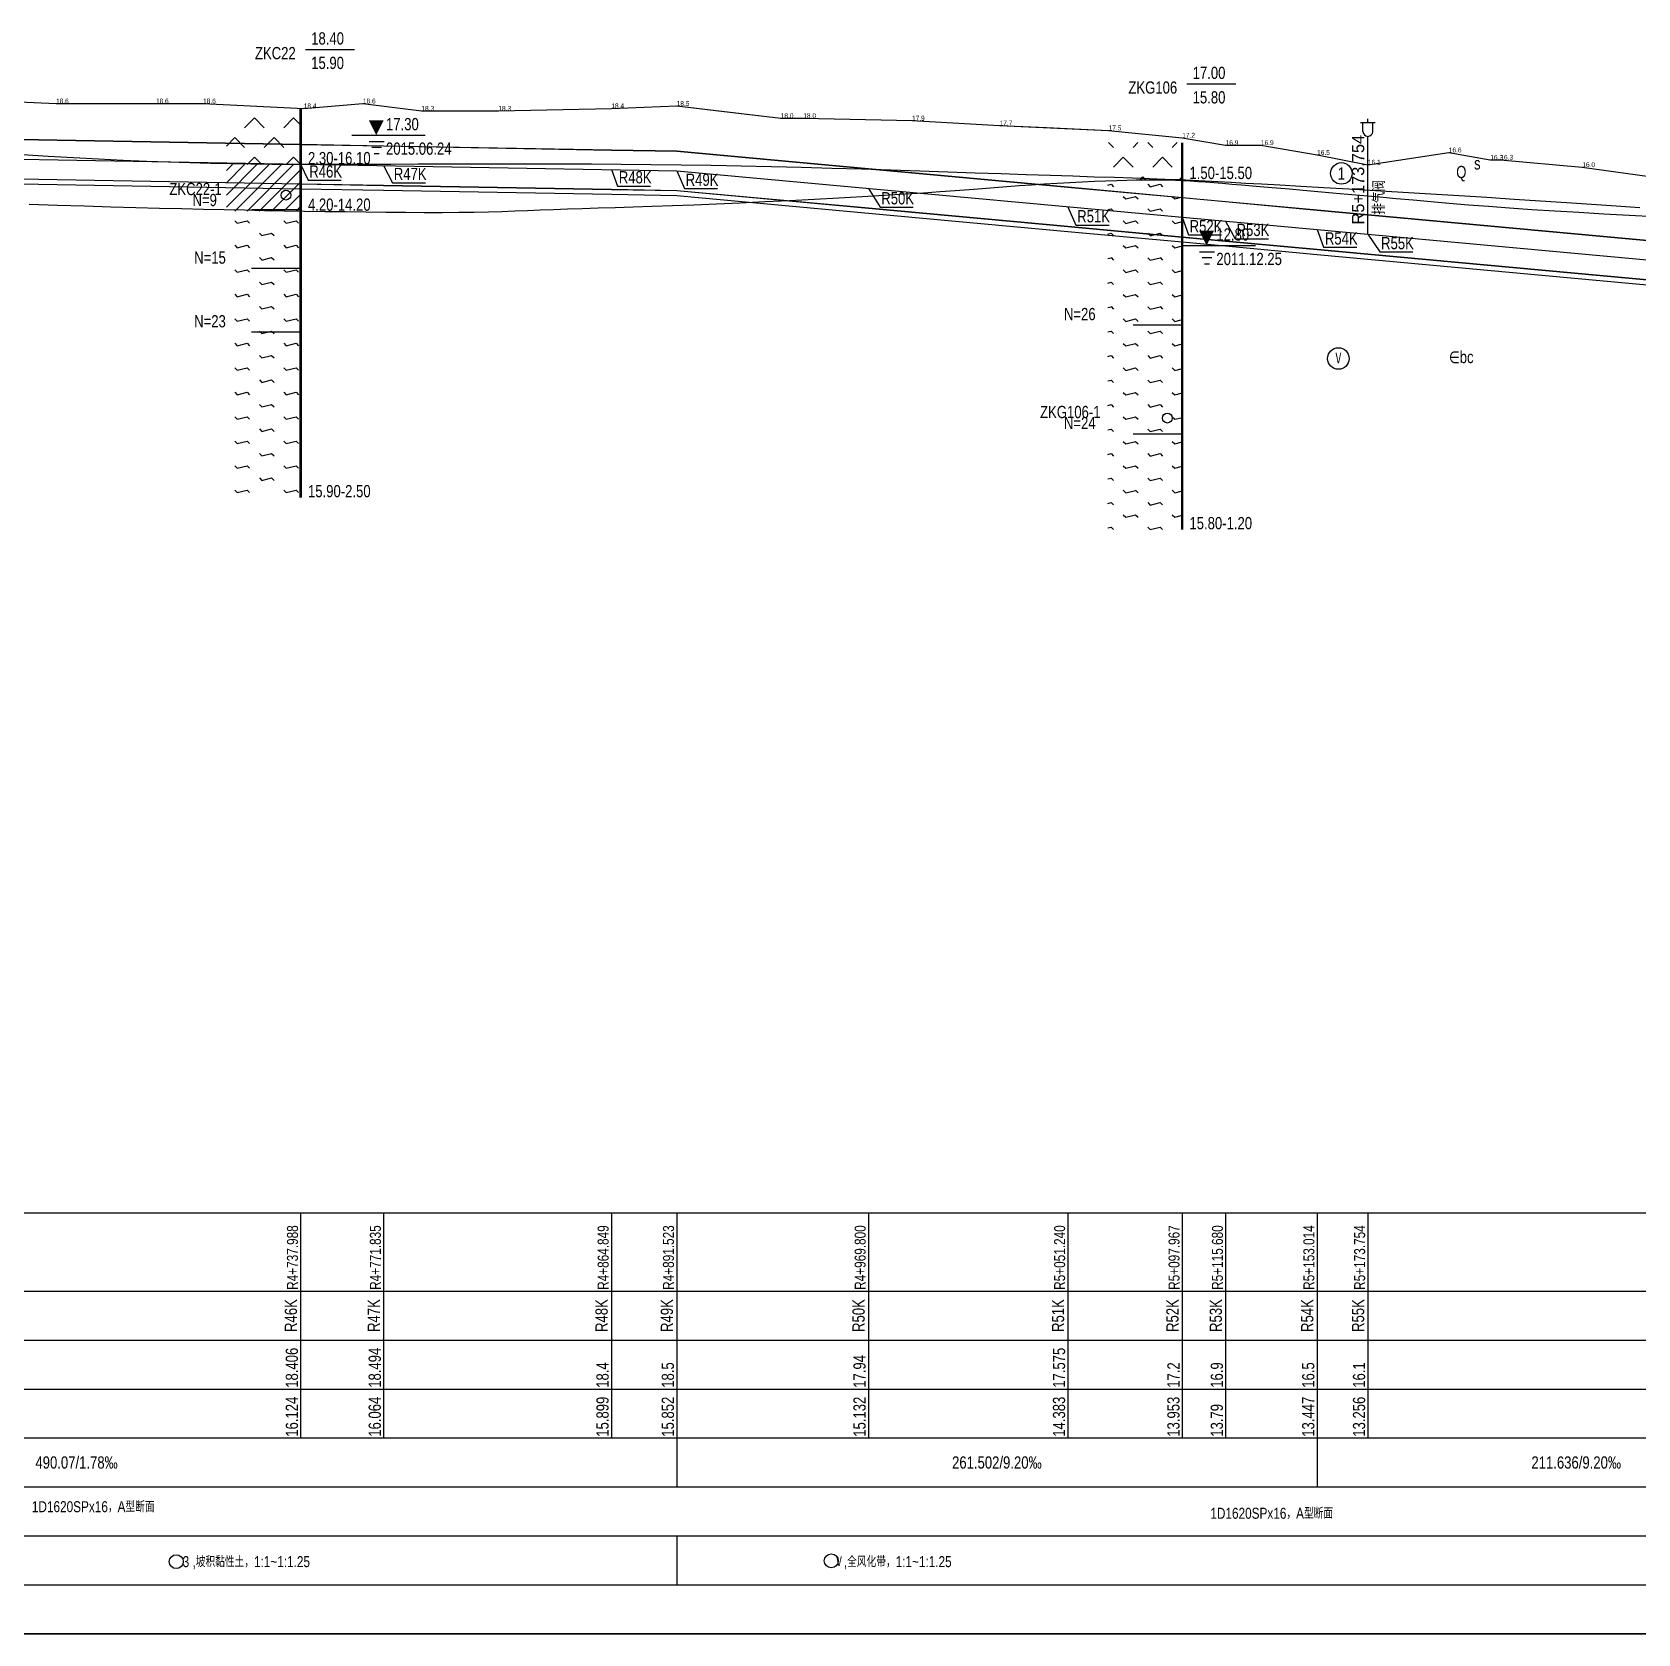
# Model space of a CAD drawing. Extents: x 525858 to 564773, y 2370984 to 2400075.
# Drawn here: x 555543 to 556199, y 2390429 to 2391083 of the extents above; entities that cross this region are included whole.
import ezdxf
from ezdxf.enums import TextEntityAlignment as Align

# ---------------------------------------------------------------- set-up
doc = ezdxf.new("R2010")
doc.units = 0
for name, pattern in [('CENTER', [2, 1.25, -0.25, 0.25, -0.25]), ('ZK', [20, 10, 0, 10]), ('ZKLIN', [0.4, 0.3, -0.1])]:
    doc.linetypes.add(name, pattern=pattern)
doc.layers.get('0').update_dxf_attribs({"linetype": 'CONTINUOUS'})
for name, color, linetype in [('pipe', 3, 'CONTINUOUS'), ('pipe_cen', 1, 'CENTER'), ('tab', 9, 'CONTINUOUS'), ('wipeout', 255, 'CONTINUOUS'), ('地形剖面', 4, 'CONTINUOUS'), ('布局裁图', 3, 'CONTINUOUS'), ('水工平面管线标注', 3, 'CONTINUOUS'), ('纵面管线标注', 3, 'CONTINUOUS'), ('附属设施', 2, 'CONTINUOUS')]:
    doc.layers.add(name, color=color, linetype=linetype)
doc.styles.add('ITALIC', font='txt', dxfattribs={"width": 0.7, "height": 0.28})
doc.styles.add('SIMP1', font='simp1.shx', dxfattribs={"width": 0.8, "bigfont": 'hz.shx'})

# ---------------------------------------------------------------- blocks, each defined once
blk = doc.blocks.new('uw')
for p, q in [((-0.143, -0.131), (0.159, -0.131)), ((0.109, -0.252), (-0.092, -0.252)), ((-0.042, -0.373), (0.059, -0.373))]:
    blk.add_line(p, q)
blk.add_lwpolyline([(0, 0, 0, 0.3, 0), (0, 0.3, 0.3, 0.3, 0)], format="xyseb")
at = {"style": 'ITALIC', "width": 0.7}
blk.add_attdef('SHUIWEI', (0.38, 0.156), '', height=0.28, dxfattribs=at)
blk = doc.blocks.new('qin排气阀va')
at = {"layer": '附属设施', "linetype": 'Continuous', "lineweight": -3}
for points in [[(0, 22.8), (0, 23.55)], [(-1.5, 22.8), (1.5, 22.8)], [(-1, 21), (-1, 22.8)], [(0, 0), (0, 20)], [(1, 21), (1, 22.8)]]:
    blk.add_lwpolyline(points, dxfattribs=at)
blk.add_arc((0, 21), 1, 180, 0, dxfattribs=at)
at = {"layer": '附属设施', "linetype": 'Continuous', "lineweight": -3, "style": 'SIMP1'}
blk.add_attdef('名称', text='', height=2.5, rotation=90, dxfattribs=at).set_placement((1, 4), align=Align.TOP_LEFT)
blk.add_attdef('ZH', text='', height=2.5, rotation=90, dxfattribs=at).set_placement((0, 2), align=Align.BOTTOM_LEFT)

msp = doc.modelspace()

# ---------------------------------------------------------------- hatches: boundary and pattern name
at = {"layer": '地形剖面'}
h = msp.add_hatch(dxfattribs=at)
h.set_pattern_fill('QG02', color=55, scale=20, style=0, pattern_type=2)
h.set_pattern_definition([(45, (550693.782, 2390571.723), (-8, 8), [5.656854, -5.656854]), (135, (550701.782, 2390571.723), (-8, -8), [5.656854, -5.656854])])
h.paths.add_polyline_path([(555652.331874, 2391051.723388), (555652.331874, 2391028.723388), (555622.331874, 2391028.723388), (555622.331874, 2391051.723388)])
h = msp.add_hatch(dxfattribs=at)
h.set_pattern_fill('QG02', color=55, scale=20, style=0, pattern_type=2)
h.set_pattern_definition([(45, (550696.562, 2390571.662), (-8, 8), [5.656854, -5.656854]), (135, (550704.562, 2390571.662), (-8, -8), [5.656854, -5.656854])])
h.paths.add_polyline_path([(556012.251874, 2391037.662316), (556012.251874, 2391022.662316), (555982.251874, 2391022.662316), (555982.251874, 2391037.662316)])
h = msp.add_hatch(dxfattribs=at)
h.set_pattern_fill('QB01', color=55, scale=20, style=0, pattern_type=2)
h.set_pattern_definition([(45, (550693.782, 2390567.7234), (-2.5, 2.5), [])])
h.paths.add_polyline_path([(555652.331874, 2391028.723388), (555652.331874, 2391009.723388), (555622.331874, 2391009.723388), (555622.331874, 2391028.723388)])
h = msp.add_hatch(dxfattribs=at)
h.set_pattern_fill('B001', color=55, scale=20, style=0, pattern_type=2)
h.set_pattern_definition([(315, (550713.562, 2390585.662), (-20.000006, 4e-15), [1.414214, -26.87]), (14.0362, (550709.562, 2390584.6623), (-20.0000115, 2e-05), [4.1231, -78.339]), (315, (550708.562, 2390585.662), (-20.000006, 4e-15), [1.414214, -26.87]), (315, (550713.562, 2390575.662), (-20.000006, 4e-15), [1.414214, -26.87]), (14.0362, (550709.562, 2390574.6623), (-20.0000115, 2e-05), [4.1231, -78.339]), (315, (550708.562, 2390575.662), (-20.000006, 4e-15), [1.414214, -26.87]), (315, (550703.562, 2390570.662), (4e-15, 20.000006), [1.414214, -26.87]), (14.0362, (550699.562, 2390569.6623), (-20.0000115, 2e-05), [4.1231, -78.339]), (315, (550698.562, 2390570.662), (-20.000006, 4e-15), [1.414214, -26.87]), (315, (550703.562, 2390580.662), (-20.000006, 4e-15), [1.414214, -26.87]), (14.0362, (550699.562, 2390579.6623), (-20.0000115, 2e-05), [4.1231, -78.339]), (315, (550698.562, 2390580.662), (-20.000006, 4e-15), [1.414214, -26.87])])
h.paths.add_polyline_path([(556012.251874, 2391022.662316), (556012.251874, 2390879.662316), (555982.251874, 2390879.662316), (555982.251874, 2391022.662316)])
h = msp.add_hatch(dxfattribs=at)
h.set_pattern_fill('B001', color=55, scale=20, style=0, pattern_type=2)
h.set_pattern_definition([(315, (550710.782, 2390585.723), (-20.000006, 4e-15), [1.41421, -26.87]), (14.0362, (550706.782, 2390584.7234), (-20.0000115, 2e-05), [4.1231, -78.339]), (315, (550705.782, 2390585.723), (-20.000006, 4e-15), [1.41421, -26.87]), (315, (550710.782, 2390575.723), (-20.000006, 4e-15), [1.41421, -26.87]), (14.0362, (550706.782, 2390574.7234), (-20.0000115, 2e-05), [4.1231, -78.339]), (315, (550705.782, 2390575.723), (-20.000006, 4e-15), [1.41421, -26.87]), (315, (550700.782, 2390570.723), (4e-15, 20.000006), [1.41421, -26.87]), (14.0362, (550696.782, 2390569.7234), (-20.0000115, 2e-05), [4.1231, -78.339]), (315, (550695.782, 2390570.723), (-20.000006, 4e-15), [1.414214, -26.87]), (315, (550700.782, 2390580.723), (-20.000006, 4e-15), [1.41421, -26.87]), (14.0362, (550696.782, 2390579.7234), (-20.0000115, 2e-05), [4.1231, -78.339]), (315, (550695.782, 2390580.723), (-20.000006, 4e-15), [1.414214, -26.87])])
h.paths.add_polyline_path([(555652.331874, 2391009.723388), (555652.331874, 2390892.723388), (555622.331874, 2390892.723388), (555622.331874, 2391009.723388)])

# ---------------------------------------------------------------- linework, layer by layer
at = {"layer": 'pipe', "linetype": 'Continuous', "lineweight": -3}
for points in [[(554452.532874, 2391017.422316), (554540.865874, 2391022.762316), (554574.741874, 2390997.712316), (554623.111874, 2390997.712316), (554758.738874, 2391030.522316), (554933.042874, 2391032.332316), (555027.560874, 2391034.962316), (555129.094874, 2391037.782316), (555316.125874, 2391042.982316), (555652.659874, 2391037.002316), (555686.506874, 2391036.402316), (555779.520874, 2391034.752316), (555806.194874, 2391034.282316), (555884.471874, 2391027.082316), (555965.911874, 2391019.592316), (556012.638874, 2391015.292316), (556030.351874, 2391013.662316), (556067.685874, 2391010.232316), (556088.425874, 2391008.322316), (556279.312874, 2390990.772316)], [(554452.532874, 2391017.322316), (554540.865874, 2391022.662316), (554574.741874, 2390997.612316), (554623.111874, 2390997.612316), (554758.738874, 2391030.422316), (554933.042874, 2391032.232316), (555027.560874, 2391034.862316), (555129.094874, 2391037.682316), (555316.125874, 2391042.882316), (555652.659874, 2391036.902316), (555686.506874, 2391036.302316), (555779.520874, 2391034.652316), (555806.194874, 2391034.182316), (555884.471874, 2391026.982316), (555965.911874, 2391019.492316), (556012.638874, 2391015.192316), (556030.351874, 2391013.562316), (556067.685874, 2391010.132316), (556088.425874, 2391008.222316), (556279.312874, 2390990.672316)], [(554452.532874, 2391001.322315), (554540.865874, 2391006.662315), (554574.741874, 2390981.612315), (554623.111874, 2390981.612315), (554758.738874, 2391014.422315), (554933.042874, 2391016.232315), (555027.560874, 2391018.862315), (555129.094874, 2391021.682315), (555316.125874, 2391026.882315), (555652.659874, 2391020.902315), (555686.506874, 2391020.302315), (555779.520874, 2391018.652315), (555806.194874, 2391018.182315), (555884.471874, 2391010.982315), (555965.911874, 2391003.492315), (556012.638874, 2390999.192315), (556030.351874, 2390997.562315), (556067.685874, 2390994.132315), (556088.425874, 2390992.222315), (556279.312874, 2390974.672315)], [(554452.532874, 2391001.222316), (554540.865874, 2391006.562316), (554574.741874, 2390981.512316), (554623.111874, 2390981.512316), (554758.738874, 2391014.322316), (554933.042874, 2391016.132316), (555027.560874, 2391018.762316), (555129.094874, 2391021.582316), (555316.125874, 2391026.782316), (555652.659874, 2391020.802316), (555686.506874, 2391020.202316), (555779.520874, 2391018.552316), (555806.194874, 2391018.082316), (555884.471874, 2391010.882316), (555965.911874, 2391003.392316), (556012.638874, 2390999.092316), (556030.351874, 2390997.462316), (556067.685874, 2390994.032316), (556088.425874, 2390992.122316), (556279.312874, 2390974.572316)], [(554452.532874, 2390999.222316), (554540.865874, 2391004.562316), (554574.741874, 2390979.512316), (554623.111874, 2390979.512316), (554758.738874, 2391012.322316), (554933.042874, 2391014.132316), (555027.560874, 2391016.762316), (555129.094874, 2391019.582316), (555316.125874, 2391024.782316), (555652.659874, 2391018.802316), (555686.506874, 2391018.202316), (555779.520874, 2391016.552316), (555806.194874, 2391016.082316), (555884.471874, 2391008.882316), (555965.911874, 2391001.392316), (556012.638874, 2390997.092316), (556030.351874, 2390995.462316), (556067.685874, 2390992.032316), (556088.425874, 2390990.122316), (556279.312874, 2390972.572316)]]:
    msp.add_lwpolyline(points, dxfattribs=at)
at = {"layer": 'pipe_cen', "linetype": 'Continuous', "lineweight": -3}
msp.add_lwpolyline([(554452.532874, 2391009.322316), (554540.865874, 2391014.662316), (554574.741874, 2390989.612316), (554623.111874, 2390989.612316), (554758.738874, 2391022.422316), (554933.042874, 2391024.232316), (555316.125874, 2391034.882316), (555806.194874, 2391026.182316), (556067.685874, 2391002.132316), (556279.312874, 2390982.672316), (556809.548874, 2391012.662316), (557259.757874, 2391012.662316), (557650.032874, 2390975.442316), (557729.305874, 2390992.452316), (557813.058874, 2390992.452316), (558019.416874, 2390928.752316), (558071.659874, 2390928.752316), (558225.979874, 2390976.932316)], dxfattribs=at)
at = {"layer": '地形剖面', "color": 55}
for p, q in [((555654.651874, 2391075.723388), (555674.651874, 2391075.723388)), ((556014.571874, 2391061.662316), (556034.571874, 2391061.662316)), ((555673.510271, 2391040.723388), (555703.510271, 2391040.723388)), ((555652.651874, 2391010.223388), (555632.651874, 2391010.223388)), ((556012.571874, 2390995.662316), (556042.571874, 2390995.662316)), ((555652.651874, 2390986.223388), (555632.651874, 2390986.223388)), ((556012.571874, 2390963.162316), (555992.571874, 2390963.162316)), ((555652.651874, 2390960.223388), (555632.651874, 2390960.223388)), ((556012.571874, 2390918.662316), (555992.571874, 2390918.662316))]:
    msp.add_line(p, q, dxfattribs=at)
at = {"layer": '地形剖面', "linetype": 'Continuous', "lineweight": -3}
msp.add_lwpolyline([(555485.990874, 2391056.662316), (555552.759874, 2391053.662316), (555593.573874, 2391053.662316), (555612.807874, 2391053.662316), (555653.906874, 2391051.662316), (555678.089874, 2391053.662316), (555701.962874, 2391050.662316), (555733.377874, 2391050.662316), (555779.520874, 2391051.662316), (555806.194874, 2391052.662316), (555806.194874, 2391052.662316), (555806.194874, 2391052.662316), (555806.194874, 2391052.662316), (555806.194874, 2391052.662316), (555848.688874, 2391047.662316), (555857.897874, 2391047.662316), (555902.292874, 2391046.662316), (555938.050874, 2391044.662316), (555982.584874, 2391042.662316), (556012.638874, 2391039.662316), (556030.364874, 2391036.662316), (556044.765874, 2391036.662316), (556067.685874, 2391032.662316), (556088.425874, 2391028.662316), (556121.477874, 2391033.662316), (556138.433874, 2391030.662316), (556142.521874, 2391030.662316), (556175.985874, 2391027.662316), (556212.225874, 2391022.662316)], dxfattribs=at)
at = {"layer": '地形剖面', "color": 55, "lineweight": -3}
msp.add_lwpolyline([(555485.990874, 2391056.662316), (555552.759874, 2391053.662316), (555593.573874, 2391053.662316), (555612.807874, 2391053.662316), (555653.906874, 2391051.662316), (555678.089874, 2391053.662316), (555701.962874, 2391050.662316), (555733.377874, 2391050.662316), (555779.520874, 2391051.662316), (555806.194874, 2391052.662316), (555822.161874, 2391050.782316), (555848.688874, 2391047.662316), (555857.897874, 2391047.662316), (555902.292874, 2391046.662316), (555938.050874, 2391044.662316), (555957.184874, 2391043.802316), (555982.584874, 2391042.662316), (556012.638874, 2391039.662316), (556030.364874, 2391036.662316), (556044.765874, 2391036.662316), (556067.685874, 2391032.662316), (556088.425874, 2391028.662316), (556121.477874, 2391033.662316), (556138.433874, 2391030.662316), (556142.521874, 2391030.662316), (556175.985874, 2391027.662316), (556212.225874, 2391022.662316)], dxfattribs=at)
at = {"layer": '地形剖面', "color": 55, "linetype": 'ZK', "const_width": 1}
msp.add_lwpolyline([(555652.651874, 2391051.723388), (555652.651874, 2390892.723388)], dxfattribs=at)
at = {"layer": '地形剖面', "color": 55, "linetype": 'ZKLIN'}
for points, const_width in [([(555652.651874, 2391051.723388), (555652.651874, 2390892.723388)], 0.5), ([(556012.571874, 2391037.662316), (556012.571874, 2390879.662316)], 1), ([(556012.571874, 2391037.662316), (556012.571874, 2390879.662316)], 0.5)]:
    msp.add_lwpolyline(points, dxfattribs=dict(at, const_width=const_width))
at = {"layer": '地形剖面', "color": 55}
for points in [[(555539.271091, 2391032.833371), (555549.594763, 2391032.201268), (555559.93603, 2391031.604075), (555570.156766, 2391031.052347), (555580.118846, 2391030.556636), (555589.684142, 2391030.127494), (555598.760519, 2391029.772554), (555607.439802, 2391029.487769), (555615.859806, 2391029.266168), (555624.158347, 2391029.100783), (555632.473241, 2391028.984645), (555640.942302, 2391028.910785), (555649.703348, 2391028.872235), (555658.894192, 2391028.862025), (555668.619272, 2391028.873375), (555678.849506, 2391028.900258), (555689.522434, 2391028.936835), (555700.575595, 2391028.977268), (555711.946529, 2391029.015718), (555723.572776, 2391029.046346), (555735.391875, 2391029.063314), (555747.341365, 2391029.060783), (555759.368083, 2391029.033513), (555771.456048, 2391028.978656), (555783.598578, 2391028.89396), (555795.788989, 2391028.777175), (555808.020597, 2391028.626051), (555820.28672, 2391028.438338), (555832.580674, 2391028.211785), (555844.895775, 2391027.944141), (555857.216253, 2391027.634995), (555869.489987, 2391027.291289), (555881.655769, 2391026.921801), (555893.652391, 2391026.535313), (555905.418647, 2391026.140605), (555916.893327, 2391025.746455), (555928.015223, 2391025.361645), (555938.723129, 2391024.994955), (555948.962764, 2391024.653226), (555958.707568, 2391024.335551), (555967.937906, 2391024.039082), (555976.634145, 2391023.760973), (555984.776652, 2391023.498378), (555992.345794, 2391023.248451), (555999.321937, 2391023.008345), (556005.685448, 2391022.775213), (556011.456405, 2391022.545319), (556016.81373, 2391022.311361), (556021.976056, 2391022.065143), (556027.162014, 2391021.798474), (556032.59024, 2391021.503161), (556038.479364, 2391021.171009), (556045.048021, 2391020.793825), (556052.514843, 2391020.363416), (556061.032522, 2391019.874145), (556070.489987, 2391019.3306), (556080.710226, 2391018.739927), (556091.516227, 2391018.10927), (556102.730979, 2391017.445773), (556114.177468, 2391016.756582), (556125.678684, 2391016.048841), (556137.057615, 2391015.329696), (556148.167966, 2391014.606086), (556158.986314, 2391013.884137), (556169.519956, 2391013.16977), (556179.776187, 2391012.468907), (556189.762301, 2391011.787468), (556199.485596, 2391011.131374)], [(555541.849776, 2391012.59532), (555553.332967, 2391012.178884), (555564.453671, 2391011.810242), (555575.144385, 2391011.483993), (555585.337603, 2391011.194737), (555594.991897, 2391010.937386), (555604.170145, 2391010.708106), (555612.961302, 2391010.503376), (555621.454322, 2391010.319676), (555629.738158, 2391010.153484), (555637.901766, 2391010.00128), (555646.0341, 2391009.859543), (555654.224113, 2391009.724753), (555662.530913, 2391009.594846), (555670.894214, 2391009.473583), (555679.223884, 2391009.366185), (555687.42979, 2391009.277871), (555695.4218, 2391009.21386), (555703.109782, 2391009.179371), (555710.403601, 2391009.179624), (555717.213127, 2391009.219838), (555723.483671, 2391009.303247), (555729.302333, 2391009.425147), (555734.791655, 2391009.578848), (555740.074182, 2391009.75766), (555745.272456, 2391009.954893), (555750.509021, 2391010.163857), (555755.906422, 2391010.377863), (555761.587202, 2391010.59022), (555767.655345, 2391010.796674), (555774.140603, 2391011.002705), (555781.054169, 2391011.216229), (555788.407236, 2391011.445161), (555796.210995, 2391011.697417), (555804.47664, 2391011.980911), (555813.215363, 2391012.30356), (555822.438357, 2391012.673278), (555832.126408, 2391013.094962), (555842.138679, 2391013.561428), (555852.303926, 2391014.062474), (555862.450907, 2391014.587898), (555872.408376, 2391015.127497), (555882.00509, 2391015.671068), (555891.069807, 2391016.208409), (555899.431281, 2391016.729318), (555906.968137, 2391017.225597), (555913.758468, 2391017.697063), (555919.930232, 2391018.145539), (555925.611388, 2391018.572849), (555930.929897, 2391018.980815), (555936.013718, 2391019.37126), (555940.99081, 2391019.746005), (555945.989133, 2391020.106875), (555951.104993, 2391020.454797), (555956.308086, 2391020.787116), (555961.536456, 2391021.100285), (555966.728145, 2391021.390755), (555971.821197, 2391021.654976), (555976.753654, 2391021.889401), (555981.46356, 2391022.09048), (555985.888959, 2391022.254665), (555989.986017, 2391022.379161), (555993.783408, 2391022.46419), (555997.327926, 2391022.510727), (556000.66637, 2391022.51975), (556003.845534, 2391022.492234), (556006.912217, 2391022.429154), (556009.913214, 2391022.331488), (556012.895321, 2391022.200211), (556015.904515, 2391022.036238), (556018.983485, 2391021.840246), (556022.1741, 2391021.61285), (556025.518227, 2391021.354666), (556029.057736, 2391021.066309), (556032.834494, 2391020.748395), (556036.890371, 2391020.401539), (556041.267235, 2391020.026356), (556045.994996, 2391019.623479), (556051.055741, 2391019.1936), (556056.419594, 2391018.737427), (556062.056684, 2391018.255668), (556067.937138, 2391017.749032), (556074.031083, 2391017.218228), (556080.308646, 2391016.663963), (556086.739954, 2391016.086947), (556093.307142, 2391015.488486), (556100.040376, 2391014.872284), (556106.981829, 2391014.242644), (556114.173675, 2391013.603868), (556121.658087, 2391012.96026), (556129.477238, 2391012.316121), (556137.673303, 2391011.675756), (556146.288454, 2391011.043465), (556155.348442, 2391010.422709), (556164.813325, 2391009.813568), (556174.62674, 2391009.21528), (556184.73232, 2391008.627083), (556195.073703, 2391008.048213), (556205.594522, 2391007.477909)]]:
    msp.add_lwpolyline(points, dxfattribs=at)
for points in [[(555644.651874, 2391010.223388, 0, 4, 0), (555644.651874, 2391015.223388, 0, 0, 0), (555644.651874, 2391022.223388, 0, 0, 0)], [(555644.651874, 2390986.223388, 0, 4, 0), (555644.651874, 2390991.223388, 0, 0, 0), (555644.651874, 2390998.223388, 0, 0, 0)], [(555644.651874, 2390960.223388, 0, 4, 0), (555644.651874, 2390965.223388, 0, 0, 0), (555644.651874, 2390972.223388, 0, 0, 0)], [(556004.571874, 2390963.162316, 0, 4, 0), (556004.571874, 2390968.162316, 0, 0, 0), (556004.571874, 2390975.162316, 0, 0, 0)], [(556004.571874, 2390918.662316, 0, 4, 0), (556004.571874, 2390923.662316, 0, 0, 0), (556004.571874, 2390930.662316, 0, 0, 0)]]:
    msp.add_lwpolyline(points, format="xyseb", dxfattribs=at)
for centre, radius in [((556077.615844, 2391025.087985), 4.4), ((555646.651874, 2391016.223388), 2), ((556076.392405, 2390949.498911), 4.4), ((556006.571874, 2390925.162316), 2)]:
    msp.add_circle(centre, radius, dxfattribs=at)
at = {"layer": '纵面管线标注', "color": 9, "linetype": 'Continuous', "lineweight": -3}
for points in [[(555652.659874, 2391028.902316), (555655.693097, 2391022.291433), (555669.193097, 2391022.291433)], [(555686.506874, 2391028.302316), (555690.201237, 2391021.271337), (555703.701237, 2391021.271337)], [(555779.520874, 2391026.652316), (555782.072936, 2391019.919744), (555795.572936, 2391019.919744)], [(555806.194874, 2391026.182316), (555809.382037, 2391018.902986), (555822.882037, 2391018.902986)], [(555884.471874, 2391018.982316), (555889.246327, 2391011.343898), (555902.746327, 2391011.343898)], [(555965.911874, 2391011.492316), (555969.250797, 2391004.000886), (555982.750797, 2391004.000886)], [(556012.638874, 2391007.192316), (556015.156117, 2390999.944028), (556028.656117, 2390999.944028)], [(556030.351874, 2391005.562316), (556034.313546, 2390998.416893), (556047.813546, 2390998.416893)], [(556067.685874, 2391002.132316), (556070.378773, 2390994.940485), (556083.878773, 2390994.940485)], [(556088.425874, 2391000.222316), (556093.322894, 2390993.012927), (556106.822894, 2390993.012927)]]:
    msp.add_lwpolyline(points, dxfattribs=at)

# ---------------------------------------------------------------- block references
at = {"layer": '地形剖面', "color": 55, "xscale": 20, "yscale": 20, "zscale": 20}
for p in [(555683.510271, 2391040.723388), (556022.571874, 2390995.662316)]:
    msp.add_blockref('uw', p, dxfattribs=at)
at = {"layer": '附属设施', "linetype": 'Continuous', "lineweight": -3, "xscale": 2, "yscale": 2, "zscale": 2}
msp.add_blockref('qin排气阀va', (556088.424947, 2391000.226048), dxfattribs=at).add_auto_attribs({'ZH': 'R5+173.754', '名称': '排气阀'})

# ---------------------------------------------------------------- texts
at = {"layer": '地形剖面', "color": 55, "style": 'SIMP1', "width": 0.8}
for s, p in [('18.40', (555663.651874, 2391077.723388)), ('15.90', (555663.651874, 2391067.723388)), ('17.00', (556023.571874, 2391063.662316)), ('15.80', (556023.571874, 2391053.662316))]:
    msp.add_text(s, height=5, dxfattribs=at).set_placement(p, align=Align.CENTER)
for s, p in [('ZKC22', (555650.651874, 2391071.723388)), ('ZKG106', (556010.571874, 2391057.662316)), ('ZKC22-1', (555620.457455, 2391016.223388)), ('N=9', (555618.457455, 2391011.731627)), ('N=15', (555622.100878, 2390988.223388)), ('N=23', (555622.100878, 2390962.223388)), ('N=26', (555977.262263, 2390965.162316)), ('ZKG106-1', (555979.262263, 2390925.162316)), ('N=24', (555977.262263, 2390920.662316))]:
    msp.add_text(s, height=5, dxfattribs=at).set_placement(p, align=Align.RIGHT)
at = {"layer": '地形剖面', "color": 9, "linetype": 'Continuous', "lineweight": -3, "style": 'SIMP1', "width": 0.8}
for s, p in [('18.6', (555552.759874, 2391053.662316)), ('18.6', (555593.573874, 2391053.662316)), ('18.6', (555612.807874, 2391053.662316)), ('18.4', (555653.906874, 2391051.662316)), ('18.6', (555678.089874, 2391053.662316)), ('18.3', (555701.962874, 2391050.662316)), ('18.3', (555733.377874, 2391050.662316)), ('18.4', (555779.520874, 2391051.662316)), ('18.5', (555806.194874, 2391052.662316)), ('18.5', (555806.194874, 2391052.662316)), ('18.5', (555806.194874, 2391052.662316)), ('18.5', (555806.194874, 2391052.662316)), ('18.5', (555806.194874, 2391052.662316)), ('18.0', (555848.688874, 2391047.662316)), ('18.0', (555857.897874, 2391047.662316)), ('17.9', (555902.292874, 2391046.662316)), ('17.7', (555938.050874, 2391044.662316)), ('17.5', (555982.584874, 2391042.662316)), ('17.2', (556012.638874, 2391039.662316)), ('16.9', (556030.364874, 2391036.662316)), ('16.9', (556044.765874, 2391036.662316)), ('16.5', (556067.685874, 2391032.662316)), ('16.6', (556121.477874, 2391033.662316)), ('16.3', (556138.433874, 2391030.662316)), ('16.3', (556142.521874, 2391030.662316)), ('16.1', (556088.425874, 2391028.662316)), ('16.0', (556175.985874, 2391027.662316))]:
    msp.add_text(s, height=2, dxfattribs=at).set_placement(p)
at = {"layer": '地形剖面', "color": 55, "style": 'SIMP1', "width": 0.8}
for s, p in [('17.30', (555687.510271, 2391042.723388)), ('2.30-16.10', (555655.651874, 2391028.843388)), ('2015.06.24', (555687.510271, 2391032.723388)), ('1.50-15.50', (556015.571874, 2391022.782316)), ('s', (556131.791767, 2391026.693161)), ('4.20-14.20', (555655.651874, 2391009.843388)), ('12.80', (556026.571874, 2390997.662316)), ('2011.12.25', (556026.571874, 2390987.662316)), ('15.90-2.50', (555655.651874, 2390892.843388)), ('15.80-1.20', (556015.571874, 2390879.782316))]:
    msp.add_text(s, height=5, dxfattribs=at).set_placement(p)
for s, p in [('1', (556077.615844, 2391025.087985)), ('Q', (556126.591767, 2391025.026494)), ('Ⅴ', (556076.392405, 2390949.498911)), ('∈bc', (556126.56669, 2390950.201253))]:
    msp.add_text(s, height=5, dxfattribs=at).set_placement(p, align=Align.MIDDLE)
at = {"layer": '纵面管线标注', "linetype": 'Continuous', "lineweight": -3, "style": 'SIMP1', "width": 0.8}
for s, p in [('R46K', (555656.193097, 2391023.391433)), ('R47K', (555690.701237, 2391022.371337)), ('R48K', (555782.572936, 2391021.019744)), ('R49K', (555809.882037, 2391020.002986)), ('R50K', (555889.746327, 2391012.443898)), ('R51K', (555969.750797, 2391005.100886)), ('R52K', (556015.656117, 2391001.044028)), ('R53K', (556034.813546, 2390999.516893)), ('R54K', (556070.878773, 2390996.040485)), ('R55K', (556093.822894, 2390994.112927))]:
    msp.add_text(s, height=5, dxfattribs=at).set_placement(p)

# ---------------------------------------------------------------- wipeouts: each hides what was drawn before it
at = {"linetype": 'Continuous', "lineweight": -3}
msp.add_wipeout([(550845.99349, 2390600.672316), (563560.805874, 2390600.672316), (563560.805874, 2390428.672316), (550845.99349, 2390428.672316)], dxfattribs=at).dxf.layer = 'wipeout'

# ---------------------------------------------------------------- next in the draw order: linework, layer by layer
at = {"layer": 'tab', "linetype": 'Continuous', "lineweight": -3}
for points in [[(550767.934025, 2390600.672316), (563560.805874, 2390600.672316)], [(555652.659874, 2390600.672316), (555652.659874, 2390508.672316)], [(555686.506874, 2390600.672316), (555686.506874, 2390508.672316)], [(555779.520874, 2390600.672316), (555779.520874, 2390508.672316)], [(555806.194874, 2390600.672316), (555806.194874, 2390508.672316)], [(555884.471874, 2390600.672316), (555884.471874, 2390508.672316)], [(555965.911874, 2390600.672316), (555965.911874, 2390508.672316)], [(556012.638874, 2390600.672316), (556012.638874, 2390508.672316)], [(556030.351874, 2390600.672316), (556030.351874, 2390508.672316)], [(556067.685874, 2390600.672316), (556067.685874, 2390508.672316)], [(556088.425874, 2390600.672316), (556088.425874, 2390508.672316)], [(550767.934025, 2390568.672316), (563560.805874, 2390568.672316)], [(550767.934025, 2390548.672316), (563560.805874, 2390548.672316)], [(550767.934025, 2390528.672316), (563560.805874, 2390528.672316)], [(550767.934025, 2390508.672316), (563560.805874, 2390508.672316)], [(555806.194874, 2390508.672316), (555806.194874, 2390488.672316)], [(556067.685874, 2390508.672316), (556067.685874, 2390488.672316)], [(550767.934025, 2390488.672316), (563560.805874, 2390488.672316)], [(550767.934025, 2390468.672316), (563560.805874, 2390468.672316)], [(555806.19459, 2390468.672316), (555806.19459, 2390448.672316)], [(550767.934025, 2390448.672316), (563560.805874, 2390448.672316)], [(550852.671874, 2390448.672316), (563560.806355, 2390448.672316)], [(550767.934025, 2390428.672316), (563560.805874, 2390428.672316)]]:
    msp.add_lwpolyline(points, dxfattribs=at)
for points in [[(555806.194874, 2390498.672316, 0, 1, 0), (555803.194874, 2390498.672316, 0, 0, 0), (555581.160374, 2390498.672316, 0, 0, 0)], [(555806.194874, 2390498.672316, 0, 1, 0), (555809.194874, 2390498.672316, 0, 0, 0), (555916.940374, 2390498.672316, 0, 0, 0)], [(556067.685874, 2390498.672316, 0, 1, 0), (556064.685874, 2390498.672316, 0, 0, 0), (555956.940374, 2390498.672316, 0, 0, 0)], [(556067.685874, 2390498.672316, 0, 1, 0), (556070.685874, 2390498.672316, 0, 0, 0), (556153.499374, 2390498.672316, 0, 0, 0)], [(556279.312874, 2390498.672316, 0, 1, 0), (556276.312874, 2390498.672316, 0, 0, 0), (556193.499374, 2390498.672316, 0, 0, 0)]]:
    msp.add_lwpolyline(points, format="xyseb", dxfattribs=at)
at = {"layer": '布局裁图', "linetype": 'Continuous', "lineweight": -3}
msp.add_lwpolyline([(550845.99349, 2390600.672316), (563560.805874, 2390600.672316), (563560.805874, 2390428.672316), (550845.99349, 2390428.672316)], close=True, dxfattribs=at)
at = {"layer": '水工平面管线标注', "linetype": 'Continuous', "lineweight": -3}
for centre in [(555601.868726, 2390458.169901), (555869.33341, 2390458.524832)]:
    msp.add_circle(centre, 2.843946, dxfattribs=at)

# ---------------------------------------------------------------- next in the draw order: texts
at = {"layer": 'tab', "color": 3, "linetype": 'Continuous', "lineweight": -3, "style": 'SIMP1', "width": 0.8}
for s, height, p in [('R4+737.988', 4.5, (555651.559874, 2390569.172316)), ('R4+771.835', 4.5, (555685.406874, 2390569.172316)), ('R4+864.849', 4.5, (555778.420874, 2390569.172316)), ('R4+891.523', 4.5, (555805.094874, 2390569.172316)), ('R4+969.800', 4.5, (555883.371874, 2390569.172316)), ('R5+051.240', 4.5, (555964.811874, 2390569.172316)), ('R5+097.967', 4.5, (556011.538874, 2390569.172316)), ('R5+115.680', 4.5, (556029.251874, 2390569.172316)), ('R5+153.014', 4.5, (556066.585874, 2390569.172316)), ('R5+173.754', 4.5, (556087.325874, 2390569.172316)), ('18.406', 5, (555651.559874, 2390529.172316)), ('18.494', 5, (555685.406874, 2390529.172316)), ('17.94', 5, (555883.371874, 2390529.172316)), ('17.575', 5, (555964.811874, 2390529.172316)), ('18.4', 5, (555778.420874, 2390529.172316)), ('18.5', 5, (555805.094874, 2390529.172316)), ('17.2', 5, (556011.538874, 2390529.172316)), ('16.9', 5, (556029.251874, 2390529.172316)), ('16.5', 5, (556066.585874, 2390529.172316)), ('16.1', 5, (556087.325874, 2390529.172316)), ('16.124', 5, (555651.559874, 2390509.172316)), ('16.064', 5, (555685.406874, 2390509.172316)), ('15.899', 5, (555778.420874, 2390509.172316)), ('15.852', 5, (555805.094874, 2390509.172316)), ('15.132', 5, (555883.371874, 2390509.172316)), ('14.383', 5, (555964.811874, 2390509.172316)), ('13.953', 5, (556011.538874, 2390509.172316)), ('13.79', 5, (556029.251874, 2390509.172316)), ('13.447', 5, (556066.585874, 2390509.172316)), ('13.256', 5, (556087.325874, 2390509.172316))]:
    msp.add_text(s, height=height, rotation=89.999998453, dxfattribs=at).set_placement(p)
for s, p in [('R46K', (555652.659874, 2390558.672316)), ('R47K', (555686.506874, 2390558.672316)), ('R48K', (555779.520874, 2390558.672316)), ('R49K', (555806.194874, 2390558.672316)), ('R50K', (555884.471874, 2390558.672316)), ('R51K', (555965.911874, 2390558.672316)), ('R52K', (556012.638874, 2390558.672316)), ('R53K', (556030.351874, 2390558.672316)), ('R54K', (556067.685874, 2390558.672316)), ('R55K', (556088.425874, 2390558.672316))]:
    msp.add_text(s, height=5, rotation=89.999998453, dxfattribs=at).set_placement(p, align=Align.BOTTOM_CENTER)
for s, height, p in [('490.07/1.78‰', 5, (555561.160374, 2390498.672316)), ('261.502/9.20‰', 5, (555936.940374, 2390498.672316)), ('211.636/9.20‰', 5, (556173.499374, 2390498.672316)), ('1D1620SPx16，A型断面', 4.5, (555567.953425, 2390480.622157)), ('1D1620SPx16，A型断面', 4.5, (556049.164357, 2390477.925755))]:
    msp.add_text(s, height=height, dxfattribs=at).set_placement(p, align=Align.MIDDLE_CENTER)
at = {"layer": '水工平面管线标注', "linetype": 'Continuous', "lineweight": -3, "style": 'SIMP1', "width": 0.8}
for s, p in [('3 ,坡积黏性土，1:1~1:1.25', (555630.475478, 2390458.176724)), ('Ⅴ,全风化带，1:1~1:1.25', (555894.487644, 2390458.176724))]:
    msp.add_text(s, height=4.5, dxfattribs=at).set_placement(p, align=Align.MIDDLE_CENTER)

doc.saveas('drawing.dxf')
